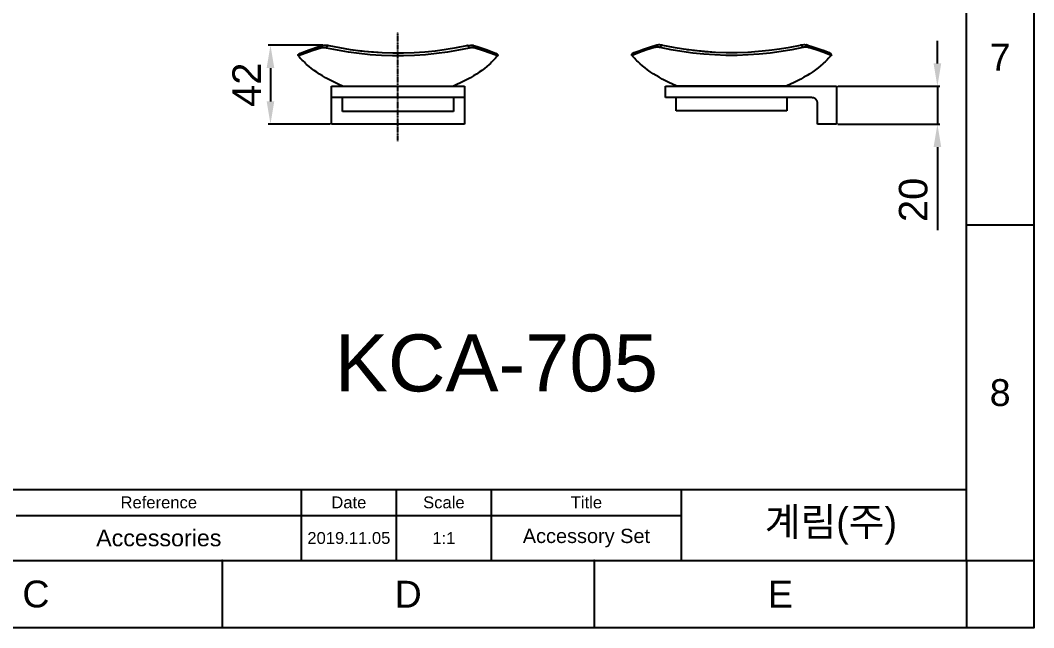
# Model space of a CAD drawing. Header units: millimetres. Extents: x 2219 to 3269, y 1238 to 2723.
# Drawn here: x 2735 to 3269, y 1238 to 1558 of the extents above; entities that cross this region are included whole.
import ezdxf

# ---------------------------------------------------------------- set-up
doc = ezdxf.new("R2010")
doc.units = ezdxf.units.MM
doc.linetypes.add('CENTER', pattern=[0.6, 0.375, -0.075, 0.075, -0.075])
for name, color, linetype in [('CEN2', 1, 'Continuous'), ('DIM2', 3, 'Continuous'), ('form22', 7, 'Continuous'), ('main', 7, 'Continuous')]:
    doc.layers.add(name, color=color, linetype=linetype)
doc.styles.add('Arial Regular', font='arial.ttf')
doc.styles.get("Standard").update_dxf_attribs({"font": 'arial.ttf'})
doc.dimstyles.new('ISO-25', dxfattribs={"dimtxt": 2.5, "dimasz": 2.5, "dimexe": 1.25, "dimexo": 0.625, "dimtad": 1, "dimtxsty": 'Standard', "dimcen": 2.5, "dimadec": 0, "dimazin": 0, "dimtfac": 1, "dimtmove": 0, "dimatfit": 3, "dimfxl": 1, "dimarcsym": 0})

# ---------------------------------------------------------------- blocks, each defined once
blk = doc.blocks.new('*D41')
at = {"layer": 'Defpoints', "color": 0, "transparency": 16777216}
for p in [(3164.93, 1522.84), (3164.93, 1502.84), (3217.97, 1502.84)]:
    blk.add_point(p, dxfattribs=at)
at = {"layer": 'DIM2', "color": 0, "lineweight": -2, "transparency": 16777216}
for p, q in [((3217.97, 1534.84), (3217.97, 1546.84)), ((3165.56, 1522.84), (3219.22, 1522.84)), ((3217.97, 1522.84), (3217.97, 1502.84)), ((3165.56, 1502.84), (3219.22, 1502.84)), ((3217.97, 1490.84), (3217.97, 1447.14))]:
    blk.add_line(p, q, dxfattribs=at)
at = {"layer": 'DIM2', "color": 0, "transparency": 16777216}
for points in [[(3215.97, 1534.84), (3219.97, 1534.84), (3217.97, 1522.84)], [(3215.97, 1490.84), (3219.97, 1490.84), (3217.97, 1502.84)]]:
    blk.add_solid(points, dxfattribs=at)
at = {"layer": 'DIM2', "color": 0, "transparency": 16777216, "insert": (3205.31, 1462.99), "char_height": 15, "attachment_point": 5, "rotation": 90}
blk.add_mtext('20', dxfattribs=at)
blk = doc.blocks.new('*D42')
at = {"layer": 'Defpoints', "color": 0, "transparency": 16777216}
for p in [(2895.28, 1544.44), (2867.06, 1502.84), (2899.15, 1502.84)]:
    blk.add_point(p, dxfattribs=at)
at = {"layer": 'DIM2', "color": 0, "lineweight": -2, "transparency": 16777216}
for p, q in [((2894.65, 1544.44), (2865.81, 1544.44)), ((2867.06, 1532.44), (2867.06, 1514.84)), ((2898.53, 1502.84), (2865.81, 1502.84))]:
    blk.add_line(p, q, dxfattribs=at)
at = {"layer": 'DIM2', "color": 0, "transparency": 16777216}
for points in [[(2865.06, 1532.44), (2869.06, 1532.44), (2867.06, 1544.44)], [(2865.06, 1514.84), (2869.06, 1514.84), (2867.06, 1502.84)]]:
    blk.add_solid(points, dxfattribs=at)
at = {"layer": 'DIM2', "color": 0, "transparency": 16777216, "insert": (2854.53, 1523.64), "char_height": 15, "attachment_point": 5, "rotation": 90}
blk.add_mtext('42', dxfattribs=at)

msp = doc.modelspace()

# ---------------------------------------------------------------- linework, layer by layer
at = {"layer": 'CEN2', "linetype": 'CENTER'}
msp.add_line((2934.15, 1493.89), (2934.15, 1551.33), dxfattribs=at)
at = {"layer": 'form22'}
for p, q in [((3233.3, 1273.05), (3233.3, 2687.19)), ((3233.3, 1449.81), (3268.65, 1449.81)), ((2557.05, 1310.55), (3233.3, 1310.55)), ((2883.3, 1273.05), (2883.3, 1310.55)), ((2883.3, 1273.05), (2883.3, 1310.55)), ((2883.3, 1273.05), (2883.3, 1310.55)), ((2933.3, 1273.05), (2933.3, 1310.55)), ((2983.3, 1273.05), (2983.3, 1310.55)), ((3083.3, 1273.05), (3083.3, 1310.55)), ((2733.3, 1296.8), (3083.3, 1296.8)), ((2254.01, 1273.05), (3233.3, 1273.05)), ((2841.58, 1273.05), (2841.58, 1237.69)), ((3037.44, 1273.05), (3037.44, 1237.69)), ((3233.3, 1273.05), (3233.3, 1237.69)), ((3233.3, 1273.05), (3268.65, 1273.05))]:
    msp.add_line(p, q, dxfattribs=at)
msp.add_lwpolyline([(2218.65, 2722.54), (3268.65, 2722.54), (3268.65, 1237.69), (2218.65, 1237.69)], close=True, dxfattribs=at)
for p in [(3268.65, 1449.81), (2841.58, 1273.05), (3037.44, 1273.05)]:
    msp.add_point(p, dxfattribs=at)
at = {"layer": 'main'}
for p, q in [((2882.93, 1540.35), (2885.98, 1541.5)), ((2889.6, 1541.7), (2885.67, 1540.33)), ((2885.98, 1541.5), (2887.34, 1541.98)), ((2887.34, 1541.98), (2892.58, 1543.71)), ((2893.56, 1542.95), (2889.6, 1541.7)), ((2892.58, 1543.71), (2894.47, 1544.28)), ((2893.44, 1543.34), (2893.45, 1543.36)), ((2893.44, 1543.32), (2893.44, 1543.34)), ((2893.44, 1543.3), (2893.44, 1543.32)), ((2893.44, 1543.28), (2893.44, 1543.3)), ((2893.45, 1543.26), (2893.44, 1543.28)), ((2893.45, 1543.42), (2893.46, 1543.44)), ((2893.45, 1543.4), (2893.45, 1543.42)), ((2893.45, 1543.38), (2893.45, 1543.4)), ((2893.45, 1543.36), (2893.45, 1543.38)), ((2893.45, 1543.24), (2893.45, 1543.26)), ((2893.45, 1543.22), (2893.45, 1543.24)), ((2893.45, 1543.2), (2893.45, 1543.22)), ((2893.46, 1543.18), (2893.45, 1543.2)), ((2893.46, 1543.46), (2893.47, 1543.48)), ((2893.46, 1543.44), (2893.46, 1543.46)), ((2893.46, 1543.16), (2893.46, 1543.18)), ((2893.47, 1543.14), (2893.46, 1543.16)), ((2893.47, 1543.5), (2893.48, 1543.52)), ((2893.47, 1543.48), (2893.47, 1543.5)), ((2893.48, 1543.12), (2893.47, 1543.14)), ((2893.48, 1543.52), (2893.49, 1543.54)), ((2893.48, 1543.1), (2893.48, 1543.12)), ((2893.49, 1543.08), (2893.48, 1543.1)), ((2893.49, 1543.54), (2893.5, 1543.56)), ((2893.5, 1543.06), (2893.49, 1543.08)), ((2893.5, 1543.56), (2893.51, 1543.58)), ((2893.51, 1543.04), (2893.5, 1543.06)), ((2893.51, 1543.58), (2893.52, 1543.59)), ((2893.52, 1543.02), (2893.51, 1543.04)), ((2893.52, 1543.59), (2893.53, 1543.61)), ((2893.53, 1543), (2893.52, 1543.02)), ((2893.53, 1543.61), (2893.54, 1543.63)), ((2893.54, 1542.99), (2893.53, 1543)), ((2893.54, 1543.63), (2893.55, 1543.65)), ((2893.55, 1542.97), (2893.54, 1542.99)), ((2893.55, 1543.65), (2893.56, 1543.66)), ((2893.56, 1542.95), (2893.55, 1542.97)), ((2893.56, 1543.66), (2893.57, 1543.68)), ((2893.76, 1543), (2893.56, 1542.95)), ((2893.57, 1543.68), (2893.58, 1543.7)), ((2893.58, 1543.7), (2893.6, 1543.71)), ((2893.6, 1543.71), (2893.61, 1543.73)), ((2893.61, 1543.73), (2893.63, 1543.74)), ((2893.63, 1543.74), (2893.64, 1543.75)), ((2893.64, 1543.75), (2893.66, 1543.77)), ((2893.66, 1543.77), (2893.67, 1543.78)), ((2893.67, 1543.78), (2894.36, 1544.23)), ((2893.96, 1543.04), (2893.76, 1543)), ((2894.17, 1543.08), (2893.96, 1543.04)), ((2894.37, 1543.1), (2894.17, 1543.08)), ((2894.36, 1544.23), (2894.48, 1544.28)), ((2894.57, 1543.13), (2894.37, 1543.1)), ((2894.48, 1544.28), (2894.65, 1544.33)), ((2894.78, 1543.14), (2894.57, 1543.13)), ((2894.65, 1544.33), (2894.83, 1544.37)), ((2894.99, 1543.15), (2894.78, 1543.14)), ((2894.83, 1544.37), (2895.01, 1544.4)), ((2895.19, 1543.15), (2894.99, 1543.15)), ((2895.01, 1544.4), (2895.19, 1544.43)), ((2895.19, 1544.43), (2895.37, 1544.46)), ((2895.4, 1543.14), (2895.19, 1543.15)), ((2895.37, 1544.46), (2895.55, 1544.47)), ((2895.6, 1543.13), (2895.4, 1543.14)), ((2895.55, 1544.47), (2895.73, 1544.49)), ((2895.81, 1543.1), (2895.6, 1543.13)), ((2895.73, 1544.49), (2895.91, 1544.49)), ((2896.01, 1543.08), (2895.81, 1543.1)), ((2895.91, 1544.49), (2896.09, 1544.49)), ((2896.22, 1543.04), (2896.01, 1543.08)), ((2896.09, 1544.49), (2896.34, 1544.49)), ((2896.42, 1543), (2896.22, 1543.04)), ((2896.34, 1544.49), (2896.59, 1544.47)), ((2896.62, 1542.95), (2896.42, 1543)), ((2896.59, 1544.47), (2896.84, 1544.45)), ((2896.6, 1543.13), (2896.61, 1543.16)), ((2896.6, 1543.1), (2896.6, 1543.13)), ((2896.6, 1543.07), (2896.6, 1543.1)), ((2896.61, 1543.04), (2896.6, 1543.07)), ((2896.61, 1543.22), (2896.62, 1543.25)), ((2896.61, 1543.19), (2896.61, 1543.22)), ((2896.61, 1543.16), (2896.61, 1543.19)), ((2896.61, 1543.01), (2896.61, 1543.04)), ((2896.61, 1542.98), (2896.61, 1543.01)), ((2896.62, 1542.95), (2896.61, 1542.98)), ((2896.62, 1543.28), (2896.63, 1543.31)), ((2896.62, 1543.25), (2896.62, 1543.28)), ((2902.31, 1541.79), (2896.62, 1542.95)), ((2896.63, 1543.31), (2896.64, 1543.34)), ((2896.64, 1543.37), (2896.65, 1543.39)), ((2896.64, 1543.34), (2896.64, 1543.37)), ((2896.65, 1543.39), (2896.66, 1543.42)), ((2896.66, 1543.42), (2896.68, 1543.45)), ((2896.68, 1543.45), (2896.69, 1543.48)), ((2896.69, 1543.48), (2896.7, 1543.5)), ((2896.7, 1543.5), (2896.72, 1543.53)), ((2896.72, 1543.53), (2896.73, 1543.56)), ((2896.73, 1543.56), (2896.75, 1543.58)), ((2896.75, 1543.58), (2896.76, 1543.61)), ((2896.76, 1543.61), (2896.78, 1543.63)), ((2896.78, 1543.63), (2896.8, 1543.65)), ((2896.8, 1543.65), (2896.82, 1543.68)), ((2896.82, 1543.68), (2896.84, 1543.7)), ((2896.84, 1544.45), (2897.09, 1544.42)), ((2896.84, 1543.7), (2896.86, 1543.72)), ((2896.86, 1543.72), (2896.88, 1543.74)), ((2896.88, 1543.74), (2896.9, 1543.76)), ((2896.9, 1543.76), (2896.92, 1543.78)), ((2896.92, 1543.78), (2897.57, 1544.23)), ((2897.09, 1544.42), (2897.34, 1544.39)), ((2897.34, 1544.39), (2897.58, 1544.34)), ((2897.57, 1544.23), (2897.58, 1544.23)), ((2897.58, 1544.34), (2897.83, 1544.29)), ((2897.58, 1544.23), (2897.59, 1544.24)), ((2897.59, 1544.24), (2897.6, 1544.25)), ((2897.6, 1544.25), (2897.61, 1544.25)), ((2897.61, 1544.25), (2897.62, 1544.26)), ((2897.62, 1544.26), (2897.63, 1544.26)), ((2897.63, 1544.26), (2897.64, 1544.27)), ((2897.64, 1544.27), (2897.65, 1544.27)), ((2897.65, 1544.27), (2897.66, 1544.28)), ((2897.66, 1544.28), (2897.67, 1544.28)), ((2897.67, 1544.28), (2897.68, 1544.28)), ((2897.68, 1544.28), (2897.7, 1544.29)), ((2897.7, 1544.29), (2897.71, 1544.29)), ((2897.71, 1544.29), (2897.72, 1544.29)), ((2897.72, 1544.29), (2897.73, 1544.29)), ((2897.73, 1544.29), (2897.74, 1544.3)), ((2897.74, 1544.3), (2897.75, 1544.3)), ((2897.75, 1544.3), (2897.76, 1544.3)), ((2897.76, 1544.3), (2897.78, 1544.3)), ((2897.78, 1544.3), (2897.79, 1544.3)), ((2897.79, 1544.3), (2897.8, 1544.3)), ((2897.8, 1544.3), (2897.81, 1544.3)), ((2897.81, 1544.3), (2897.82, 1544.29)), ((2897.82, 1544.29), (2897.83, 1544.29)), ((2897.83, 1544.29), (2903.36, 1543.19)), ((2908.05, 1540.82), (2902.31, 1541.79)), ((2903.36, 1543.19), (2908.93, 1542.26)), ((2908.93, 1542.26), (2914.52, 1541.52)), ((2910.6, 1542.02), (2913.08, 1541.69)), ((2913.8, 1541.6), (2914.39, 1541.53)), ((2914.39, 1541.53), (2915.22, 1541.44)), ((2914.52, 1541.52), (2920.13, 1540.97)), ((2916.2, 1541.33), (2923.81, 1540.71)), ((2948.3, 1540.99), (2953.91, 1541.55)), ((2953.76, 1541.53), (2953.92, 1541.55)), ((2953.91, 1541.55), (2959.44, 1542.29)), ((2959.44, 1542.29), (2964.94, 1543.21)), ((2965.92, 1541.8), (2960.19, 1540.83)), ((2964.94, 1543.21), (2970.41, 1544.31)), ((2971.62, 1542.97), (2965.92, 1541.8)), ((2970.41, 1544.31), (2970.58, 1544.34)), ((2970.42, 1544.31), (2970.41, 1544.31)), ((2970.43, 1544.31), (2970.42, 1544.31)), ((2970.44, 1544.31), (2970.43, 1544.31)), ((2970.45, 1544.31), (2970.44, 1544.31)), ((2970.46, 1544.31), (2970.45, 1544.31)), ((2970.47, 1544.31), (2970.46, 1544.31)), ((2970.49, 1544.31), (2970.47, 1544.31)), ((2970.5, 1544.31), (2970.49, 1544.31)), ((2970.51, 1544.31), (2970.5, 1544.31)), ((2970.52, 1544.31), (2970.51, 1544.31)), ((2970.53, 1544.3), (2970.52, 1544.31)), ((2970.54, 1544.3), (2970.53, 1544.3)), ((2970.55, 1544.3), (2970.54, 1544.3)), ((2970.56, 1544.29), (2970.55, 1544.3)), ((2970.57, 1544.29), (2970.56, 1544.29)), ((2970.58, 1544.29), (2970.57, 1544.29)), ((2970.58, 1544.34), (2972.22, 1544.52)), ((2970.6, 1544.28), (2970.58, 1544.29)), ((2970.61, 1544.28), (2970.6, 1544.28)), ((2970.62, 1544.27), (2970.61, 1544.28)), ((2970.63, 1544.27), (2970.62, 1544.27)), ((2970.64, 1544.26), (2970.63, 1544.27)), ((2970.65, 1544.25), (2970.64, 1544.26)), ((2970.66, 1544.24), (2970.65, 1544.25)), ((2970.65, 1544.25), (2970.65, 1544.25)), ((2971.31, 1543.79), (2970.66, 1544.24)), ((2971.34, 1543.77), (2971.31, 1543.79)), ((2971.36, 1543.75), (2971.34, 1543.77)), ((2971.38, 1543.73), (2971.36, 1543.75)), ((2971.4, 1543.71), (2971.38, 1543.73)), ((2971.42, 1543.69), (2971.4, 1543.71)), ((2971.44, 1543.66), (2971.42, 1543.69)), ((2971.46, 1543.64), (2971.44, 1543.66)), ((2971.48, 1543.61), (2971.46, 1543.64)), ((2971.5, 1543.59), (2971.48, 1543.61)), ((2971.51, 1543.56), (2971.5, 1543.59)), ((2971.53, 1543.53), (2971.51, 1543.56)), ((2971.54, 1543.51), (2971.53, 1543.53)), ((2971.55, 1543.48), (2971.54, 1543.51)), ((2971.57, 1543.45), (2971.55, 1543.48)), ((2971.58, 1543.42), (2971.57, 1543.45)), ((2971.59, 1543.39), (2971.58, 1543.42)), ((2971.6, 1543.36), (2971.59, 1543.39)), ((2971.6, 1543.33), (2971.6, 1543.36)), ((2971.61, 1543.3), (2971.6, 1543.33)), ((2971.62, 1543.27), (2971.61, 1543.3)), ((2971.62, 1543.24), (2971.62, 1543.27)), ((2971.63, 1543.21), (2971.62, 1543.24)), ((2971.62, 1543), (2971.63, 1543.03)), ((2971.82, 1543.02), (2971.62, 1542.97)), ((2971.62, 1542.97), (2971.62, 1543)), ((2971.63, 1543.18), (2971.63, 1543.21)), ((2971.63, 1543.15), (2971.63, 1543.18)), ((2971.63, 1543.12), (2971.63, 1543.15)), ((2971.63, 1543.09), (2971.63, 1543.12)), ((2971.63, 1543.06), (2971.63, 1543.09)), ((2971.63, 1543.03), (2971.63, 1543.06)), ((2972.02, 1543.06), (2971.82, 1543.02)), ((2972.23, 1543.09), (2972.02, 1543.06)), ((2972.22, 1544.52), (2972.4, 1544.52)), ((2972.43, 1543.12), (2972.23, 1543.09)), ((2972.4, 1544.52), (2972.59, 1544.51)), ((2972.64, 1543.14), (2972.43, 1543.12)), ((2972.59, 1544.51), (2972.77, 1544.5)), ((2972.84, 1543.15), (2972.64, 1543.14)), ((2972.77, 1544.5), (2972.95, 1544.48)), ((2973.05, 1543.16), (2972.84, 1543.15)), ((2972.95, 1544.48), (2973.13, 1544.46)), ((2973.25, 1543.16), (2973.05, 1543.16)), ((2973.13, 1544.46), (2973.3, 1544.43)), ((2973.46, 1543.15), (2973.25, 1543.16)), ((2973.3, 1544.43), (2973.48, 1544.4)), ((2973.67, 1543.14), (2973.46, 1543.15)), ((2973.48, 1544.4), (2973.66, 1544.35)), ((2973.58, 1544.37), (2973.55, 1544.38)), ((2973.62, 1544.36), (2973.58, 1544.37)), ((2973.65, 1544.35), (2973.62, 1544.36)), ((2973.69, 1544.34), (2973.65, 1544.35)), ((2973.66, 1544.35), (2973.83, 1544.31)), ((2973.87, 1543.12), (2973.67, 1543.14)), ((2973.72, 1544.33), (2973.69, 1544.34)), ((2973.75, 1544.31), (2973.72, 1544.33)), ((2973.79, 1544.3), (2973.75, 1544.31)), ((2973.82, 1544.28), (2973.79, 1544.3)), ((2973.85, 1544.26), (2973.82, 1544.28)), ((2973.83, 1544.31), (2973.84, 1544.31)), ((2973.84, 1544.31), (2975.84, 1543.7)), ((2973.88, 1544.24), (2973.85, 1544.26)), ((2974.08, 1543.09), (2973.87, 1543.12)), ((2974.57, 1543.8), (2973.88, 1544.24)), ((2974.28, 1543.06), (2974.08, 1543.09)), ((2974.48, 1543.02), (2974.28, 1543.06)), ((2974.68, 1542.97), (2974.48, 1543.02)), ((2974.59, 1543.78), (2974.57, 1543.8)), ((2974.6, 1543.77), (2974.59, 1543.78)), ((2974.62, 1543.76), (2974.6, 1543.77)), ((2974.63, 1543.74), (2974.62, 1543.76)), ((2974.65, 1543.73), (2974.63, 1543.74)), ((2974.66, 1543.71), (2974.65, 1543.73)), ((2974.67, 1543.69), (2974.66, 1543.71)), ((2974.68, 1543.68), (2974.67, 1543.69)), ((2974.7, 1543.66), (2974.68, 1543.68)), ((2974.68, 1542.97), (2974.7, 1542.99)), ((2978.67, 1541.71), (2974.68, 1542.97)), ((2974.71, 1543.64), (2974.7, 1543.66)), ((2974.7, 1542.99), (2974.71, 1543)), ((2974.72, 1543.63), (2974.71, 1543.64)), ((2974.71, 1543), (2974.72, 1543.02)), ((2974.73, 1543.61), (2974.72, 1543.63)), ((2974.72, 1543.02), (2974.73, 1543.04)), ((2974.74, 1543.59), (2974.73, 1543.61)), ((2974.73, 1543.04), (2974.74, 1543.06)), ((2974.75, 1543.57), (2974.74, 1543.59)), ((2974.74, 1543.06), (2974.75, 1543.07)), ((2974.75, 1543.55), (2974.75, 1543.57)), ((2974.76, 1543.53), (2974.75, 1543.55)), ((2974.75, 1543.09), (2974.76, 1543.11)), ((2974.75, 1543.07), (2974.75, 1543.09)), ((2974.77, 1543.51), (2974.76, 1543.53)), ((2974.76, 1543.11), (2974.77, 1543.13)), ((2974.78, 1543.5), (2974.77, 1543.51)), ((2974.77, 1543.15), (2974.78, 1543.17)), ((2974.77, 1543.13), (2974.77, 1543.15)), ((2974.78, 1543.48), (2974.78, 1543.5)), ((2974.79, 1543.46), (2974.78, 1543.48)), ((2974.78, 1543.17), (2974.79, 1543.19)), ((2974.79, 1543.44), (2974.79, 1543.46)), ((2974.79, 1543.42), (2974.79, 1543.44)), ((2974.8, 1543.39), (2974.79, 1543.42)), ((2974.79, 1543.23), (2974.8, 1543.25)), ((2974.79, 1543.21), (2974.79, 1543.23)), ((2974.79, 1543.19), (2974.79, 1543.21)), ((2974.8, 1543.37), (2974.8, 1543.39)), ((2974.8, 1543.35), (2974.8, 1543.37)), ((2974.8, 1543.33), (2974.8, 1543.35)), ((2974.8, 1543.31), (2974.8, 1543.33)), ((2974.8, 1543.29), (2974.8, 1543.31)), ((2974.8, 1543.27), (2974.8, 1543.29)), ((2974.8, 1543.25), (2974.8, 1543.27)), ((2975.84, 1543.7), (2981.05, 1541.97)), ((2982.61, 1540.33), (2978.67, 1541.71)), ((2981.05, 1541.97), (2982.33, 1541.51)), ((2982.33, 1541.51), (2985.5, 1540.28)), ((3058.45, 1540.6), (3061.5, 1541.74)), ((3065.11, 1541.95), (3061.19, 1540.58)), ((3061.5, 1541.74), (3062.86, 1542.23)), ((3062.86, 1542.23), (3068.1, 1543.96)), ((3069.08, 1543.2), (3065.11, 1541.95)), ((3068.1, 1543.96), (3069.99, 1544.53)), ((3068.96, 1543.61), (3068.97, 1543.63)), ((3068.96, 1543.59), (3068.96, 1543.61)), ((3068.96, 1543.57), (3068.96, 1543.59)), ((3068.96, 1543.55), (3068.96, 1543.57)), ((3068.96, 1543.53), (3068.96, 1543.55)), ((3068.96, 1543.51), (3068.96, 1543.53)), ((3068.97, 1543.49), (3068.96, 1543.51)), ((3068.97, 1543.67), (3068.98, 1543.69)), ((3068.97, 1543.65), (3068.97, 1543.67)), ((3068.97, 1543.63), (3068.97, 1543.65)), ((3068.97, 1543.47), (3068.97, 1543.49)), ((3068.97, 1543.44), (3068.97, 1543.47)), ((3068.98, 1543.42), (3068.97, 1543.44)), ((3068.98, 1543.71), (3068.99, 1543.73)), ((3068.98, 1543.69), (3068.98, 1543.71)), ((3068.98, 1543.4), (3068.98, 1543.42)), ((3068.99, 1543.38), (3068.98, 1543.4)), ((3068.99, 1543.75), (3069, 1543.77)), ((3068.99, 1543.73), (3068.99, 1543.75)), ((3068.99, 1543.37), (3068.99, 1543.38)), ((3069, 1543.35), (3068.99, 1543.37)), ((3069, 1543.77), (3069.01, 1543.79)), ((3069.01, 1543.33), (3069, 1543.35)), ((3069.01, 1543.81), (3069.02, 1543.82)), ((3069.01, 1543.79), (3069.01, 1543.81)), ((3069.02, 1543.31), (3069.01, 1543.33)), ((3069.02, 1543.82), (3069.03, 1543.84)), ((3069.02, 1543.29), (3069.02, 1543.31)), ((3069.03, 1543.27), (3069.02, 1543.29)), ((3069.03, 1543.84), (3069.04, 1543.86)), ((3069.04, 1543.25), (3069.03, 1543.27)), ((3069.04, 1543.86), (3069.05, 1543.88)), ((3069.06, 1543.24), (3069.04, 1543.25)), ((3069.05, 1543.88), (3069.07, 1543.9)), ((3069.07, 1543.22), (3069.06, 1543.24)), ((3069.07, 1543.9), (3069.08, 1543.91)), ((3069.08, 1543.2), (3069.07, 1543.22)), ((3069.08, 1543.91), (3069.09, 1543.93)), ((3069.28, 1543.25), (3069.08, 1543.2)), ((3069.09, 1543.93), (3069.1, 1543.94)), ((3069.1, 1543.94), (3069.12, 1543.96)), ((3069.12, 1543.96), (3069.13, 1543.98)), ((3069.13, 1543.98), (3069.14, 1543.99)), ((3069.14, 1543.99), (3069.16, 1544)), ((3069.16, 1544), (3069.17, 1544.02)), ((3069.17, 1544.02), (3069.19, 1544.03)), ((3069.19, 1544.03), (3069.88, 1544.48)), ((3069.48, 1543.29), (3069.28, 1543.25)), ((3069.68, 1543.33), (3069.48, 1543.29)), ((3069.89, 1543.35), (3069.68, 1543.33)), ((3069.88, 1544.48), (3070, 1544.53)), ((3070.09, 1543.37), (3069.89, 1543.35)), ((3070, 1544.53), (3070.17, 1544.58)), ((3070.3, 1543.39), (3070.09, 1543.37)), ((3070.17, 1544.58), (3070.35, 1544.62)), ((3070.5, 1543.4), (3070.3, 1543.39)), ((3070.35, 1544.62), (3070.52, 1544.65)), ((3070.71, 1543.4), (3070.5, 1543.4)), ((3070.52, 1544.65), (3070.7, 1544.68)), ((3070.7, 1544.68), (3070.88, 1544.7)), ((3070.92, 1543.39), (3070.71, 1543.4)), ((3070.88, 1544.7), (3071.06, 1544.72)), ((3071.12, 1543.37), (3070.92, 1543.39)), ((3071.06, 1544.72), (3071.24, 1544.74)), ((3071.33, 1543.35), (3071.12, 1543.37)), ((3071.24, 1544.74), (3071.42, 1544.74)), ((3071.53, 1543.33), (3071.33, 1543.35)), ((3071.42, 1544.74), (3071.61, 1544.74)), ((3071.73, 1543.29), (3071.53, 1543.33)), ((3071.61, 1544.74), (3071.86, 1544.74)), ((3071.93, 1543.25), (3071.73, 1543.29)), ((3071.86, 1544.74), (3072.11, 1544.72)), ((3072.13, 1543.2), (3071.93, 1543.25)), ((3072.11, 1544.72), (3072.36, 1544.7)), ((3072.12, 1543.41), (3072.13, 1543.44)), ((3072.12, 1543.38), (3072.12, 1543.41)), ((3072.12, 1543.35), (3072.12, 1543.38)), ((3072.12, 1543.32), (3072.12, 1543.35)), ((3072.12, 1543.29), (3072.12, 1543.32)), ((3072.13, 1543.26), (3072.12, 1543.29)), ((3072.13, 1543.5), (3072.14, 1543.53)), ((3072.13, 1543.47), (3072.13, 1543.5)), ((3072.13, 1543.44), (3072.13, 1543.47)), ((3072.13, 1543.23), (3072.13, 1543.26)), ((3072.13, 1543.2), (3072.13, 1543.23)), ((3077.83, 1542.04), (3072.13, 1543.2)), ((3072.14, 1543.53), (3072.15, 1543.56)), ((3072.15, 1543.59), (3072.16, 1543.62)), ((3072.15, 1543.56), (3072.15, 1543.59)), ((3072.16, 1543.62), (3072.17, 1543.64)), ((3072.17, 1543.64), (3072.18, 1543.67)), ((3072.18, 1543.67), (3072.19, 1543.7)), ((3072.19, 1543.7), (3072.21, 1543.73)), ((3072.21, 1543.73), (3072.22, 1543.75)), ((3072.22, 1543.75), (3072.23, 1543.78)), ((3072.23, 1543.78), (3072.25, 1543.81)), ((3072.25, 1543.81), (3072.26, 1543.83)), ((3072.26, 1543.83), (3072.28, 1543.86)), ((3072.28, 1543.86), (3072.3, 1543.88)), ((3072.3, 1543.88), (3072.32, 1543.9)), ((3072.32, 1543.9), (3072.33, 1543.93)), ((3072.33, 1543.93), (3072.35, 1543.95)), ((3072.35, 1543.95), (3072.38, 1543.97)), ((3072.36, 1544.7), (3072.61, 1544.67)), ((3072.38, 1543.97), (3072.4, 1543.99)), ((3072.4, 1543.99), (3072.42, 1544.01)), ((3072.42, 1544.01), (3072.44, 1544.03)), ((3072.44, 1544.03), (3073.09, 1544.48)), ((3072.61, 1544.67), (3072.85, 1544.64)), ((3072.85, 1544.64), (3073.1, 1544.59)), ((3073.09, 1544.48), (3073.1, 1544.48)), ((3073.1, 1544.59), (3073.35, 1544.54)), ((3073.1, 1544.48), (3073.11, 1544.49)), ((3073.11, 1544.49), (3073.12, 1544.5)), ((3073.12, 1544.5), (3073.13, 1544.5)), ((3073.13, 1544.5), (3073.14, 1544.51)), ((3073.14, 1544.51), (3073.15, 1544.51)), ((3073.15, 1544.51), (3073.16, 1544.52)), ((3073.16, 1544.52), (3073.17, 1544.52)), ((3073.17, 1544.52), (3073.18, 1544.53)), ((3073.18, 1544.53), (3073.19, 1544.53)), ((3073.19, 1544.53), (3073.2, 1544.53)), ((3073.2, 1544.53), (3073.21, 1544.54)), ((3073.21, 1544.54), (3073.22, 1544.54)), ((3073.22, 1544.54), (3073.24, 1544.54)), ((3073.24, 1544.54), (3073.25, 1544.54)), ((3073.25, 1544.54), (3073.26, 1544.54)), ((3073.26, 1544.54), (3073.27, 1544.55)), ((3073.27, 1544.55), (3073.28, 1544.55)), ((3073.28, 1544.55), (3073.29, 1544.55)), ((3073.29, 1544.55), (3073.3, 1544.55)), ((3073.3, 1544.55), (3073.32, 1544.55)), ((3073.32, 1544.55), (3073.33, 1544.54)), ((3073.33, 1544.54), (3073.34, 1544.54)), ((3073.34, 1544.54), (3073.35, 1544.54)), ((3073.35, 1544.54), (3078.88, 1543.43)), ((3083.57, 1541.07), (3077.83, 1542.04)), ((3078.88, 1543.43), (3084.44, 1542.51)), ((3084.44, 1542.51), (3090.04, 1541.77)), ((3086.12, 1542.27), (3088.6, 1541.94)), ((3089.32, 1541.85), (3089.91, 1541.78)), ((3089.91, 1541.78), (3090.73, 1541.69)), ((3090.04, 1541.77), (3095.65, 1541.22)), ((3091.72, 1541.58), (3099.32, 1540.96)), ((3095.65, 1541.22), (3101.28, 1540.85)), ((3118.19, 1540.86), (3123.82, 1541.24)), ((3123.82, 1541.24), (3129.43, 1541.8)), ((3129.27, 1541.78), (3129.44, 1541.8)), ((3129.43, 1541.8), (3134.96, 1542.54)), ((3135.71, 1541.07), (3129.94, 1540.29)), ((3134.96, 1542.54), (3140.46, 1543.46)), ((3141.44, 1542.05), (3135.71, 1541.07)), ((3140.46, 1543.46), (3145.92, 1544.56)), ((3147.14, 1543.22), (3141.44, 1542.05)), ((3145.92, 1544.56), (3146.1, 1544.59)), ((3145.93, 1544.56), (3145.92, 1544.56)), ((3145.95, 1544.56), (3145.93, 1544.56)), ((3145.96, 1544.56), (3145.95, 1544.56)), ((3145.97, 1544.56), (3145.96, 1544.56)), ((3145.98, 1544.56), (3145.97, 1544.56)), ((3145.99, 1544.56), (3145.98, 1544.56)), ((3146, 1544.56), (3145.99, 1544.56)), ((3146.01, 1544.56), (3146, 1544.56)), ((3146.03, 1544.56), (3146.01, 1544.56)), ((3146.04, 1544.55), (3146.03, 1544.56)), ((3146.05, 1544.55), (3146.04, 1544.55)), ((3146.06, 1544.55), (3146.05, 1544.55)), ((3146.07, 1544.55), (3146.06, 1544.55)), ((3146.08, 1544.54), (3146.07, 1544.55)), ((3146.09, 1544.54), (3146.08, 1544.54)), ((3146.1, 1544.54), (3146.09, 1544.54)), ((3146.1, 1544.59), (3147.74, 1544.77)), ((3146.11, 1544.53), (3146.1, 1544.54)), ((3146.12, 1544.53), (3146.11, 1544.53)), ((3146.13, 1544.52), (3146.12, 1544.53)), ((3146.14, 1544.52), (3146.13, 1544.52)), ((3146.15, 1544.51), (3146.14, 1544.52)), ((3146.16, 1544.5), (3146.15, 1544.51)), ((3146.17, 1544.5), (3146.16, 1544.5)), ((3146.18, 1544.49), (3146.17, 1544.5)), ((3146.83, 1544.04), (3146.18, 1544.49)), ((3146.85, 1544.02), (3146.83, 1544.04)), ((3146.88, 1544), (3146.85, 1544.02)), ((3146.9, 1543.98), (3146.88, 1544)), ((3146.92, 1543.96), (3146.9, 1543.98)), ((3146.94, 1543.94), (3146.92, 1543.96)), ((3146.96, 1543.91), (3146.94, 1543.94)), ((3146.98, 1543.89), (3146.96, 1543.91)), ((3147, 1543.86), (3146.98, 1543.89)), ((3147.01, 1543.84), (3147, 1543.86)), ((3147.03, 1543.81), (3147.01, 1543.84)), ((3147.04, 1543.78), (3147.03, 1543.81)), ((3147.06, 1543.76), (3147.04, 1543.78)), ((3147.07, 1543.73), (3147.06, 1543.76)), ((3147.08, 1543.7), (3147.07, 1543.73)), ((3147.1, 1543.67), (3147.08, 1543.7)), ((3147.11, 1543.64), (3147.1, 1543.67)), ((3147.11, 1543.61), (3147.11, 1543.64)), ((3147.12, 1543.58), (3147.11, 1543.61)), ((3147.13, 1543.55), (3147.12, 1543.58)), ((3147.14, 1543.52), (3147.13, 1543.55)), ((3147.14, 1543.49), (3147.14, 1543.52)), ((3147.14, 1543.46), (3147.14, 1543.49)), ((3147.15, 1543.43), (3147.14, 1543.46)), ((3147.14, 1543.25), (3147.15, 1543.28)), ((3147.34, 1543.26), (3147.14, 1543.22)), ((3147.14, 1543.22), (3147.14, 1543.25)), ((3147.15, 1543.4), (3147.15, 1543.43)), ((3147.15, 1543.37), (3147.15, 1543.4)), ((3147.15, 1543.34), (3147.15, 1543.37)), ((3147.15, 1543.31), (3147.15, 1543.34)), ((3147.15, 1543.28), (3147.15, 1543.31)), ((3147.54, 1543.31), (3147.34, 1543.26)), ((3147.74, 1543.34), (3147.54, 1543.31)), ((3147.74, 1544.77), (3147.92, 1544.77)), ((3147.95, 1543.37), (3147.74, 1543.34)), ((3147.92, 1544.77), (3148.1, 1544.76)), ((3148.15, 1543.39), (3147.95, 1543.37)), ((3148.1, 1544.76), (3148.28, 1544.75)), ((3148.36, 1543.4), (3148.15, 1543.39)), ((3148.28, 1544.75), (3148.46, 1544.73)), ((3148.57, 1543.41), (3148.36, 1543.4)), ((3148.46, 1544.73), (3148.64, 1544.71)), ((3148.77, 1543.41), (3148.57, 1543.41)), ((3148.64, 1544.71), (3148.82, 1544.68)), ((3148.98, 1543.4), (3148.77, 1543.41)), ((3148.82, 1544.68), (3149, 1544.64)), ((3149.18, 1543.39), (3148.98, 1543.4)), ((3149, 1544.64), (3149.18, 1544.6)), ((3149.1, 1544.62), (3149.07, 1544.63)), ((3149.14, 1544.61), (3149.1, 1544.62)), ((3149.17, 1544.6), (3149.14, 1544.61)), ((3149.21, 1544.59), (3149.17, 1544.6)), ((3149.18, 1544.6), (3149.35, 1544.56)), ((3149.39, 1543.37), (3149.18, 1543.39)), ((3149.24, 1544.58), (3149.21, 1544.59)), ((3149.27, 1544.56), (3149.24, 1544.58)), ((3149.3, 1544.54), (3149.27, 1544.56)), ((3149.34, 1544.53), (3149.3, 1544.54)), ((3149.37, 1544.51), (3149.34, 1544.53)), ((3149.35, 1544.56), (3149.36, 1544.56)), ((3149.36, 1544.56), (3151.36, 1543.95)), ((3149.4, 1544.49), (3149.37, 1544.51)), ((3149.59, 1543.34), (3149.39, 1543.37)), ((3150.09, 1544.05), (3149.4, 1544.49)), ((3149.8, 1543.31), (3149.59, 1543.34)), ((3150, 1543.27), (3149.8, 1543.31)), ((3150.2, 1543.22), (3150, 1543.27)), ((3150.1, 1544.03), (3150.09, 1544.05)), ((3150.12, 1544.02), (3150.1, 1544.03)), ((3150.13, 1544.01), (3150.12, 1544.02)), ((3150.15, 1543.99), (3150.13, 1544.01)), ((3150.16, 1543.98), (3150.15, 1543.99)), ((3150.18, 1543.96), (3150.16, 1543.98)), ((3150.19, 1543.94), (3150.18, 1543.96)), ((3150.2, 1543.93), (3150.19, 1543.94)), ((3150.21, 1543.91), (3150.2, 1543.93)), ((3150.2, 1543.22), (3150.21, 1543.23)), ((3154.18, 1541.96), (3150.2, 1543.22)), ((3150.23, 1543.89), (3150.21, 1543.91)), ((3150.21, 1543.23), (3150.22, 1543.25)), ((3150.22, 1543.25), (3150.24, 1543.27)), ((3150.24, 1543.88), (3150.23, 1543.89)), ((3150.25, 1543.86), (3150.24, 1543.88)), ((3150.24, 1543.27), (3150.25, 1543.29)), ((3150.26, 1543.84), (3150.25, 1543.86)), ((3150.25, 1543.31), (3150.26, 1543.32)), ((3150.25, 1543.29), (3150.25, 1543.31)), ((3150.26, 1543.82), (3150.26, 1543.84)), ((3150.27, 1543.8), (3150.26, 1543.82)), ((3150.26, 1543.32), (3150.27, 1543.34)), ((3150.28, 1543.78), (3150.27, 1543.8)), ((3150.27, 1543.34), (3150.28, 1543.36)), ((3150.29, 1543.76), (3150.28, 1543.78)), ((3150.28, 1543.36), (3150.29, 1543.38)), ((3150.29, 1543.74), (3150.29, 1543.76)), ((3150.3, 1543.72), (3150.29, 1543.74)), ((3150.29, 1543.4), (3150.3, 1543.42)), ((3150.29, 1543.38), (3150.29, 1543.4)), ((3150.3, 1543.7), (3150.3, 1543.72)), ((3150.31, 1543.68), (3150.3, 1543.7)), ((3150.3, 1543.44), (3150.31, 1543.46)), ((3150.3, 1543.42), (3150.3, 1543.44)), ((3150.31, 1543.66), (3150.31, 1543.68)), ((3150.31, 1543.64), (3150.31, 1543.66)), ((3150.32, 1543.62), (3150.31, 1543.64)), ((3150.31, 1543.5), (3150.32, 1543.52)), ((3150.31, 1543.48), (3150.31, 1543.5)), ((3150.31, 1543.46), (3150.31, 1543.48)), ((3150.32, 1543.6), (3150.32, 1543.62)), ((3150.32, 1543.58), (3150.32, 1543.6)), ((3150.32, 1543.56), (3150.32, 1543.58)), ((3150.32, 1543.54), (3150.32, 1543.56)), ((3150.32, 1543.52), (3150.32, 1543.54)), ((3151.36, 1543.95), (3156.56, 1542.22)), ((3158.13, 1540.58), (3154.18, 1541.96)), ((3156.56, 1542.22), (3157.85, 1541.76)), ((3157.85, 1541.76), (3161.02, 1540.53)), ((2881.65, 1539.29), (2881.66, 1539.31)), ((2881.65, 1539.27), (2881.65, 1539.29)), ((2881.65, 1539.25), (2881.65, 1539.27)), ((2881.65, 1539.23), (2881.65, 1539.25)), ((2881.65, 1539.21), (2881.65, 1539.23)), ((2881.65, 1539.19), (2881.65, 1539.21)), ((2881.65, 1539.17), (2881.65, 1539.19)), ((2881.65, 1539.15), (2881.65, 1539.17)), ((2881.65, 1539.13), (2881.65, 1539.15)), ((2881.66, 1539.11), (2881.65, 1539.13)), ((2881.66, 1539.35), (2881.67, 1539.37)), ((2881.66, 1539.33), (2881.66, 1539.35)), ((2881.66, 1539.31), (2881.66, 1539.33)), ((2881.66, 1539.09), (2881.66, 1539.11)), ((2881.67, 1539.07), (2881.66, 1539.09)), ((2881.67, 1539.39), (2881.68, 1539.41)), ((2881.67, 1539.37), (2881.67, 1539.39)), ((2881.67, 1539.05), (2881.67, 1539.07)), ((2881.68, 1539.04), (2881.67, 1539.05)), ((2881.68, 1539.41), (2881.69, 1539.43)), ((2881.68, 1539.02), (2881.68, 1539.04)), ((2881.69, 1539), (2881.68, 1539.02)), ((2881.69, 1539.43), (2881.7, 1539.45)), ((2881.7, 1538.98), (2881.69, 1539)), ((2881.7, 1539.46), (2881.71, 1539.48)), ((2881.7, 1539.45), (2881.7, 1539.46)), ((2881.71, 1538.96), (2881.7, 1538.98)), ((2881.71, 1539.48), (2881.72, 1539.5)), ((2881.72, 1538.94), (2881.71, 1538.96)), ((2881.72, 1539.5), (2881.73, 1539.52)), ((2881.72, 1538.93), (2881.72, 1538.94)), ((2881.73, 1538.91), (2881.72, 1538.93)), ((2881.73, 1539.52), (2881.74, 1539.53)), ((2881.75, 1538.89), (2881.73, 1538.91)), ((2881.74, 1539.53), (2881.75, 1539.55)), ((2881.75, 1539.55), (2881.77, 1539.57)), ((2881.76, 1538.88), (2881.75, 1538.89)), ((2881.77, 1538.86), (2881.76, 1538.88)), ((2881.77, 1539.57), (2881.78, 1539.58)), ((2881.78, 1538.84), (2881.77, 1538.86)), ((2881.78, 1539.58), (2881.79, 1539.6)), ((2882.27, 1538.26), (2881.78, 1538.84)), ((2881.78, 1538.84), (2881.78, 1538.84)), ((2885.67, 1540.33), (2881.79, 1538.85)), ((2881.79, 1539.6), (2881.81, 1539.61)), ((2881.81, 1539.61), (2881.82, 1539.63)), ((2881.82, 1539.63), (2881.83, 1539.64)), ((2881.83, 1539.64), (2881.85, 1539.65)), ((2881.85, 1539.65), (2881.86, 1539.67)), ((2881.86, 1539.67), (2881.88, 1539.68)), ((2881.88, 1539.68), (2881.9, 1539.69)), ((2881.9, 1539.69), (2881.91, 1539.7)), ((2881.91, 1539.7), (2881.93, 1539.71)), ((2881.93, 1539.71), (2882.8, 1540.28)), ((2882.77, 1537.68), (2882.27, 1538.26)), ((2883.29, 1537.12), (2882.77, 1537.68)), ((2882.8, 1540.28), (2882.93, 1540.35)), ((2883.81, 1536.57), (2883.29, 1537.12)), ((2884.37, 1536), (2883.81, 1536.57)), ((2884.94, 1535.44), (2884.37, 1536)), ((2913.81, 1540.04), (2908.05, 1540.82)), ((2919.6, 1539.45), (2913.81, 1540.04)), ((2925.4, 1539.06), (2919.6, 1539.45)), ((2920.13, 1540.97), (2925.76, 1540.6)), ((2931.21, 1538.87), (2925.4, 1539.06)), ((2925.76, 1540.6), (2931.4, 1540.42)), ((2937.03, 1538.87), (2931.21, 1538.87)), ((2931.4, 1540.42), (2937.04, 1540.42)), ((2933.13, 1540.4), (2933.21, 1540.4)), ((2942.84, 1539.07), (2937.03, 1538.87)), ((2937.04, 1540.42), (2942.67, 1540.61)), ((2942.67, 1540.61), (2948.3, 1540.99)), ((2948.64, 1539.46), (2942.84, 1539.07)), ((2954.43, 1540.04), (2948.64, 1539.46)), ((2960.19, 1540.83), (2954.43, 1540.04)), ((2986.52, 1538.84), (2982.61, 1540.33)), ((2983.93, 1536), (2983.36, 1535.44)), ((2984.49, 1536.57), (2983.93, 1536)), ((2985.01, 1537.12), (2984.49, 1536.57)), ((2985.53, 1537.68), (2985.01, 1537.12)), ((2985.5, 1540.28), (2985.5, 1540.28)), ((2985.5, 1540.28), (2985.5, 1540.28)), ((2985.5, 1540.28), (2986.37, 1539.71)), ((2986.03, 1538.26), (2985.53, 1537.68)), ((2986.52, 1538.84), (2986.03, 1538.26)), ((2986.37, 1539.71), (2986.63, 1539.37)), ((2986.65, 1539.2), (2986.52, 1538.84)), ((2986.52, 1538.84), (2986.52, 1538.84)), ((2986.52, 1538.84), (2986.52, 1538.84)), ((2986.63, 1539.37), (2986.65, 1539.2)), ((3057.17, 1539.56), (3057.18, 1539.58)), ((3057.17, 1539.54), (3057.17, 1539.56)), ((3057.17, 1539.52), (3057.17, 1539.54)), ((3057.17, 1539.5), (3057.17, 1539.52)), ((3057.17, 1539.48), (3057.17, 1539.5)), ((3057.17, 1539.46), (3057.17, 1539.48)), ((3057.17, 1539.44), (3057.17, 1539.46)), ((3057.17, 1539.42), (3057.17, 1539.44)), ((3057.17, 1539.4), (3057.17, 1539.42)), ((3057.17, 1539.38), (3057.17, 1539.4)), ((3057.17, 1539.36), (3057.17, 1539.38)), ((3057.18, 1539.34), (3057.17, 1539.36)), ((3057.18, 1539.6), (3057.19, 1539.62)), ((3057.18, 1539.58), (3057.18, 1539.6)), ((3057.18, 1539.32), (3057.18, 1539.34)), ((3057.19, 1539.3), (3057.18, 1539.32)), ((3057.19, 1539.64), (3057.2, 1539.66)), ((3057.19, 1539.62), (3057.19, 1539.64)), ((3057.19, 1539.28), (3057.19, 1539.3)), ((3057.2, 1539.27), (3057.19, 1539.28)), ((3057.2, 1539.66), (3057.21, 1539.68)), ((3057.21, 1539.25), (3057.2, 1539.27)), ((3057.21, 1539.69), (3057.22, 1539.71)), ((3057.21, 1539.68), (3057.21, 1539.69)), ((3057.22, 1539.23), (3057.21, 1539.25)), ((3057.22, 1539.71), (3057.23, 1539.73)), ((3057.22, 1539.21), (3057.22, 1539.23)), ((3057.23, 1539.19), (3057.22, 1539.21)), ((3057.23, 1539.73), (3057.24, 1539.75)), ((3057.24, 1539.17), (3057.23, 1539.19)), ((3057.24, 1539.75), (3057.25, 1539.77)), ((3057.25, 1539.16), (3057.24, 1539.17)), ((3057.25, 1539.77), (3057.26, 1539.78)), ((3057.26, 1539.14), (3057.25, 1539.16)), ((3057.26, 1539.78), (3057.27, 1539.8)), ((3057.27, 1539.12), (3057.26, 1539.14)), ((3057.27, 1539.8), (3057.28, 1539.82)), ((3057.29, 1539.11), (3057.27, 1539.12)), ((3057.28, 1539.82), (3057.3, 1539.83)), ((3057.3, 1539.09), (3057.29, 1539.11)), ((3061.19, 1540.58), (3057.3, 1539.09)), ((3057.3, 1539.83), (3057.31, 1539.85)), ((3057.79, 1538.51), (3057.3, 1539.09)), ((3057.3, 1539.09), (3057.3, 1539.09)), ((3057.31, 1539.85), (3057.32, 1539.86)), ((3057.32, 1539.86), (3057.34, 1539.88)), ((3057.34, 1539.88), (3057.35, 1539.89)), ((3057.35, 1539.89), (3057.37, 1539.9)), ((3057.37, 1539.9), (3057.38, 1539.92)), ((3057.38, 1539.92), (3057.4, 1539.93)), ((3057.4, 1539.93), (3057.41, 1539.94)), ((3057.41, 1539.94), (3057.43, 1539.95)), ((3057.43, 1539.95), (3057.45, 1539.96)), ((3057.45, 1539.96), (3058.31, 1540.53)), ((3058.29, 1537.93), (3057.79, 1538.51)), ((3058.81, 1537.37), (3058.29, 1537.93)), ((3058.31, 1540.53), (3058.45, 1540.6)), ((3059.33, 1536.82), (3058.81, 1537.37)), ((3059.89, 1536.25), (3059.33, 1536.82)), ((3060.45, 1535.69), (3059.89, 1536.25)), ((3089.33, 1540.29), (3083.57, 1541.07)), ((3095.11, 1539.7), (3089.33, 1540.29)), ((3100.92, 1539.31), (3095.11, 1539.7)), ((3106.73, 1539.12), (3100.92, 1539.31)), ((3101.28, 1540.85), (3106.91, 1540.67)), ((3112.54, 1539.12), (3106.73, 1539.12)), ((3106.91, 1540.67), (3112.55, 1540.67)), ((3108.64, 1540.65), (3108.73, 1540.65)), ((3118.36, 1539.31), (3112.54, 1539.12)), ((3112.55, 1540.67), (3118.19, 1540.86)), ((3124.16, 1539.71), (3118.36, 1539.31)), ((3129.94, 1540.29), (3124.16, 1539.71)), ((3162.04, 1539.09), (3158.13, 1540.58)), ((3159.45, 1536.25), (3158.88, 1535.69)), ((3160.01, 1536.82), (3159.45, 1536.25)), ((3160.53, 1537.37), (3160.01, 1536.82)), ((3161.04, 1537.93), (3160.53, 1537.37)), ((3161.02, 1540.53), (3161.02, 1540.53)), ((3161.02, 1540.53), (3161.02, 1540.53)), ((3161.02, 1540.53), (3161.89, 1539.96)), ((3161.55, 1538.51), (3161.04, 1537.93)), ((3162.04, 1539.09), (3161.55, 1538.51)), ((3161.89, 1539.96), (3162.15, 1539.62)), ((3162.17, 1539.45), (3162.04, 1539.09)), ((3162.04, 1539.09), (3162.04, 1539.09)), ((3162.04, 1539.09), (3162.04, 1539.09)), ((3162.15, 1539.62), (3162.17, 1539.45)), ((2885.51, 1534.9), (2884.94, 1535.44)), ((2886.1, 1534.36), (2885.51, 1534.9)), ((2887.35, 1533.28), (2886.1, 1534.36)), ((2888.63, 1532.24), (2887.35, 1533.28)), ((2890, 1531.21), (2888.63, 1532.24)), ((2891.39, 1530.22), (2890, 1531.21)), ((2978.3, 1531.21), (2976.91, 1530.22)), ((2979.67, 1532.24), (2978.3, 1531.21)), ((2980.95, 1533.28), (2979.67, 1532.24)), ((2982.2, 1534.36), (2980.95, 1533.28)), ((2982.79, 1534.9), (2982.2, 1534.36)), ((2983.36, 1535.44), (2982.79, 1534.9)), ((3061.03, 1535.15), (3060.45, 1535.69)), ((3061.62, 1534.61), (3061.03, 1535.15)), ((3062.87, 1533.53), (3061.62, 1534.61)), ((3064.15, 1532.49), (3062.87, 1533.53)), ((3065.51, 1531.46), (3064.15, 1532.49)), ((3066.91, 1530.47), (3065.51, 1531.46)), ((3068.41, 1529.46), (3066.91, 1530.47)), ((3152.43, 1530.47), (3150.93, 1529.46)), ((3153.82, 1531.46), (3152.43, 1530.47)), ((3155.18, 1532.49), (3153.82, 1531.46)), ((3156.47, 1533.53), (3155.18, 1532.49)), ((3157.72, 1534.61), (3156.47, 1533.53)), ((3158.3, 1535.15), (3157.72, 1534.61)), ((3158.88, 1535.69), (3158.3, 1535.15)), ((2892.89, 1529.22), (2891.39, 1530.22)), ((2894.42, 1528.26), (2892.89, 1529.22)), ((2896.05, 1527.29), (2894.42, 1528.26)), ((2897.71, 1526.37), (2896.05, 1527.29)), ((2899.45, 1525.45), (2897.71, 1526.37)), ((2901.22, 1524.57), (2899.45, 1525.45)), ((2968.85, 1525.45), (2967.08, 1524.57)), ((2970.59, 1526.37), (2968.85, 1525.45)), ((2972.25, 1527.29), (2970.59, 1526.37)), ((2973.88, 1528.26), (2972.25, 1527.29)), ((2975.41, 1529.22), (2973.88, 1528.26)), ((2976.91, 1530.22), (2975.41, 1529.22)), ((3069.93, 1528.51), (3068.41, 1529.46)), ((3071.57, 1527.54), (3069.93, 1528.51)), ((3073.22, 1526.62), (3071.57, 1527.54)), ((3074.97, 1525.7), (3073.22, 1526.62)), ((3076.74, 1524.82), (3074.97, 1525.7)), ((3144.36, 1525.7), (3142.6, 1524.82)), ((3146.11, 1526.62), (3144.36, 1525.7)), ((3147.77, 1527.54), (3146.11, 1526.62)), ((3149.4, 1528.51), (3147.77, 1527.54)), ((3150.93, 1529.46), (3149.4, 1528.51)), ((2899.15, 1516.84), (2899.15, 1522.84)), ((2899.15, 1522.84), (2902.15, 1522.84)), ((2903.11, 1523.68), (2901.22, 1524.57)), ((2902.15, 1522.84), (2966.15, 1522.84)), ((2905.01, 1522.84), (2903.11, 1523.68)), ((2905.02, 1522.84), (2963.28, 1522.84)), ((2965.19, 1523.68), (2963.29, 1522.84)), ((2967.08, 1524.57), (2965.19, 1523.68)), ((2966.15, 1522.84), (2969.15, 1522.84)), ((2969.15, 1522.84), (2969.15, 1516.84)), ((3074.93, 1516.84), (3074.93, 1522.84)), ((3074.93, 1522.84), (3077.93, 1522.84)), ((3078.63, 1523.93), (3076.74, 1524.82)), ((3077.93, 1522.84), (3164.93, 1522.84)), ((3080.53, 1523.09), (3078.63, 1523.93)), ((3080.53, 1523.09), (3138.8, 1523.09)), ((3140.71, 1523.93), (3138.8, 1523.09)), ((3142.6, 1524.82), (3140.71, 1523.93)), ((3164.93, 1522.84), (3164.93, 1502.84)), ((2899.15, 1513.84), (2899.15, 1516.84)), ((2902.15, 1516.84), (2899.15, 1516.84)), ((2966.15, 1516.84), (2902.15, 1516.84)), ((2905.02, 1509.63), (2905.02, 1516.84)), ((2963.28, 1516.84), (2963.28, 1509.63)), ((2969.15, 1516.84), (2966.15, 1516.84)), ((2969.15, 1516.84), (2969.15, 1513.84)), ((3077.93, 1516.84), (3074.93, 1516.84)), ((3151.93, 1516.84), (3077.93, 1516.84)), ((3080.53, 1509.88), (3080.53, 1517.09)), ((3138.8, 1517.09), (3138.8, 1509.88)), ((3152.04, 1516.83), (3151.93, 1516.84)), ((3152.14, 1516.83), (3152.04, 1516.83)), ((3152.25, 1516.82), (3152.14, 1516.83)), ((3152.35, 1516.81), (3152.25, 1516.82)), ((3152.45, 1516.79), (3152.35, 1516.81)), ((3152.56, 1516.77), (3152.45, 1516.79)), ((3152.66, 1516.75), (3152.56, 1516.77)), ((3152.76, 1516.72), (3152.66, 1516.75)), ((3152.86, 1516.69), (3152.76, 1516.72)), ((3152.96, 1516.66), (3152.86, 1516.69)), ((3153.06, 1516.62), (3152.96, 1516.66)), ((3153.15, 1516.58), (3153.06, 1516.62)), ((3153.25, 1516.53), (3153.15, 1516.58)), ((3153.34, 1516.49), (3153.25, 1516.53)), ((3153.43, 1516.43), (3153.34, 1516.49)), ((3153.52, 1516.38), (3153.43, 1516.43)), ((3153.61, 1516.32), (3153.52, 1516.38)), ((3153.7, 1516.26), (3153.61, 1516.32)), ((3153.78, 1516.2), (3153.7, 1516.26)), ((3153.86, 1516.13), (3153.78, 1516.2)), ((3153.94, 1516.07), (3153.86, 1516.13)), ((3154.02, 1515.99), (3153.94, 1516.07)), ((3154.09, 1515.92), (3154.02, 1515.99)), ((3154.16, 1515.84), (3154.09, 1515.92)), ((3154.23, 1515.77), (3154.16, 1515.84)), ((3154.3, 1515.68), (3154.23, 1515.77)), ((3154.36, 1515.6), (3154.3, 1515.68)), ((3154.42, 1515.51), (3154.36, 1515.6)), ((3154.48, 1515.43), (3154.42, 1515.51)), ((3154.53, 1515.34), (3154.48, 1515.43)), ((3154.58, 1515.25), (3154.53, 1515.34)), ((3154.63, 1515.15), (3154.58, 1515.25)), ((3154.67, 1515.06), (3154.63, 1515.15)), ((3154.71, 1514.96), (3154.67, 1515.06)), ((3154.75, 1514.86), (3154.71, 1514.96)), ((3154.79, 1514.76), (3154.75, 1514.86)), ((3154.82, 1514.66), (3154.79, 1514.76)), ((3154.84, 1514.56), (3154.82, 1514.66)), ((3154.87, 1514.46), (3154.84, 1514.56)), ((3154.89, 1514.36), (3154.87, 1514.46)), ((2899.15, 1502.84), (2899.15, 1513.84)), ((2934.15, 1509.63), (2905.02, 1509.63)), ((2963.28, 1509.63), (2934.15, 1509.63)), ((2969.15, 1513.84), (2969.15, 1502.84)), ((3109.67, 1509.88), (3080.53, 1509.88)), ((3138.8, 1509.88), (3109.67, 1509.88)), ((3154.9, 1514.25), (3154.89, 1514.36)), ((3154.92, 1514.15), (3154.9, 1514.25)), ((3154.92, 1514.05), (3154.92, 1514.15)), ((3154.93, 1513.94), (3154.92, 1514.05)), ((3154.93, 1513.84), (3154.93, 1513.94)), ((3154.93, 1502.84), (3154.93, 1513.84)), ((2969.15, 1502.84), (2899.15, 1502.84)), ((3164.93, 1502.84), (3154.93, 1502.84))]:
    msp.add_line(p, q, dxfattribs=at)

# ---------------------------------------------------------------- texts
at = {"layer": 'form22', "attachment_point": 5}
for s, width, insert, char_height in [('7', 50, (3250.98, 1538.2), 14.14), ('8', 50, (3250.98, 1361.43), 14.14), ('Reference', 60, (2808.3, 1303.67), 6.25), ('Date', 20, (2908.3, 1303.67), 6.25), ('Scale', 20, (2958.3, 1303.67), 6.25), ('Title', 40, (3033.3, 1303.67), 6.25), ('{\\fHYGothic-Medium|b0|i0|c129|p18;계림(주)}', 139.5892, (3161.92, 1291.24), 15), ('Accessories', 128.2482, (2808.3, 1284.92), 8.75), ('2019.11.05', 20, (2908.3, 1284.92), 6.25), ('1:1', 20, (2958.3, 1284.92), 6.25), ('Accessory Set', 108.8486, (3033.3, 1284.92), 7.5), ('C', 10, (2743.65, 1255.37), 14.14), ('D', 10, (2939.51, 1255.37), 14.14), ('E', 10, (3135.37, 1255.37), 14.14)]:
    msp.add_mtext_dynamic_manual_height_columns(s, width=width, gutter_width=12.5, heights=[0], dxfattribs=dict(at, insert=insert, char_height=char_height))
at = {"layer": 'main', "insert": (2900.91, 1392.15), "char_height": 30, "attachment_point": 1, "style": 'Arial Regular'}
msp.add_mtext_dynamic_manual_height_columns('KCA-705', width=210.7264, gutter_width=12.5, heights=[0], dxfattribs=at)

# ---------------------------------------------------------------- dimensions: what is measured, and where the dimension line sits
at = {"layer": 'DIM2', "color": 3}
for base, p1, p2, picture, middle in [((3217.97, 1502.84), (3164.93, 1522.84), (3164.93, 1502.84), '*D41', (3205.31, 1462.99)), ((2867.06, 1502.84), (2895.28, 1544.44), (2899.15, 1502.84), '*D42', (2854.53, 1523.64))]:
    dim = msp.add_linear_dim(base=base, p1=p1, p2=p2, angle=90, dimstyle='ISO-25', override={"dimtxt": 15, "dimasz": 12, "dimgap": 5, "dimdec": 0, "dimtix": 0, "dimtmove": 0}, dxfattribs=at)
    dim.commit()
    dim.dimension.update_dxf_attribs({"geometry": picture, "text_midpoint": middle})

doc.saveas('drawing.dxf')
